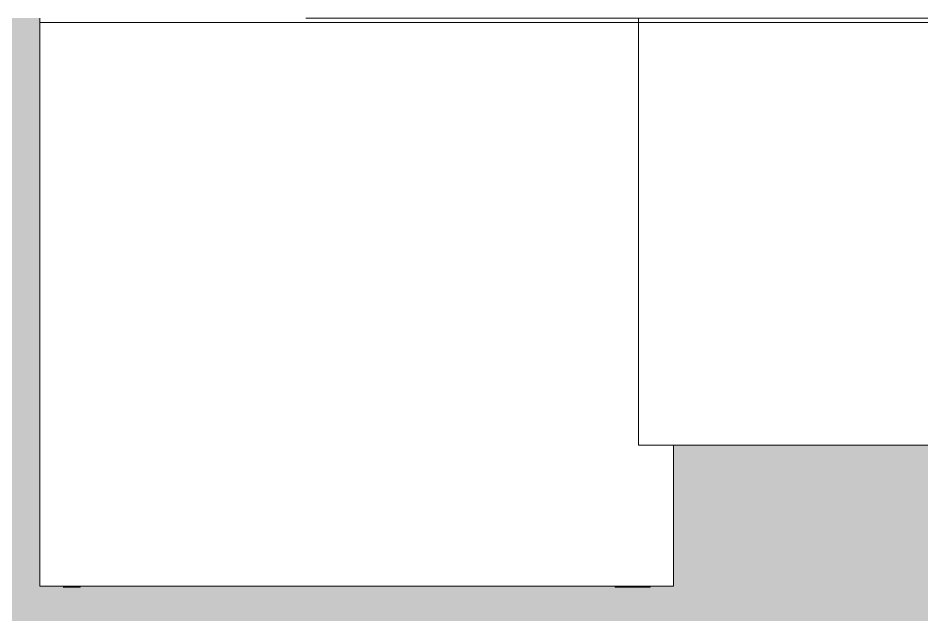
# Model space of a CAD drawing. Header units: inches. Extents: x -4292 to -464, y 9706 to 12474.
# Drawn here: x -3797.59 to -3771.92, y 12063.12 to 12080.06 of the extents above; entities that cross this region are included whole.
import ezdxf

# ---------------------------------------------------------------- set-up
doc = ezdxf.new("R2010")
doc.units = ezdxf.units.IN
doc.header["$MEASUREMENT"] = 0
doc.layers.add('A-AREA-PATT-5', color=41, linetype='Continuous', lineweight=9)
doc.layers.add('I-FURN-2', color=7, linetype='Continuous', lineweight=9)

msp = doc.modelspace()

# ---------------------------------------------------------------- hatches: boundary and pattern name
at = {"layer": 'A-AREA-PATT-5'}
h = msp.add_hatch(color=256, dxfattribs=at)
h.paths.add_polyline_path([(-3465.52374, 11791.5394), (-3501.52374, 11791.5394), (-3501.52374, 11793.2894), (-3465.52374, 11793.2894)], flags=0)
h.paths.add_polyline_path([(-3635.27374, 11783.3644), (-3466.52374, 11783.3644), (-3466.52374, 11789.5394), (-3465.52374, 11789.5394), (-3465.52374, 11791.5394), (-3463.58624, 11791.5394), (-3463.58624, 11792.1644), (-3463.52374, 11792.1644), (-3463.5549, 11826.9144), (-3463.58624, 11826.9144), (-3463.58624, 11827.5394), (-3465.52374, 11827.5394), (-3465.52374, 11829.5394), (-3466.52374, 11829.5394), (-3466.52374, 11831.3644), (-3587.27374, 11831.3644), (-3587.27374, 11863.7394), (-3582.52374, 11863.7394), (-3582.52374, 11860.1144), (-3532.52374, 11860.1144), (-3532.52374, 11836.1144), (-3524.49996, 11836.1144), (-3524.49996, 11843.84062), (-3524.37299, 11844.80503), (-3524.00074, 11845.70373), (-3523.40857, 11846.47545), (-3522.63685, 11847.06762), (-3521.73815, 11847.43987), (-3520.69743, 11847.56684), (-3519.3854, 11847.56684), (-3519.73312, 11850.59062), (-3520.92487, 11851.59062), (-3521.49163, 11852.59062), (-3521.84943, 11854.10014), (-3521.98048, 11855.09616), (-3522.02374, 11855.59062), (-3521.84943, 11857.58301), (-3521.31149, 11859.59062), (-3520.58355, 11861.59062), (-3519.65093, 11863.59062), (-3518.2635, 11865.59062), (-3517.2635, 11866.59062), (-3516.39748, 11867.09062), (-3515.02374, 11867.59062), (-3514.02374, 11867.59062), (-3512.65, 11867.09062), (-3511.78397, 11866.59062), (-3510.78397, 11865.59062), (-3509.39654, 11863.59062), (-3508.46393, 11861.59062), (-3507.73599, 11859.59062), (-3507.19805, 11857.58301), (-3507.02374, 11855.59062), (-3507.19805, 11854.10014), (-3507.28789, 11853.59062), (-3507.55584, 11852.59062), (-3508.1226, 11851.59062), (-3509.31436, 11850.59062), (-3509.66207, 11847.56684), (-3508.27374, 11847.56684), (-3507.30932, 11847.43987), (-3506.41063, 11847.06762), (-3505.6389, 11846.47545), (-3505.04673, 11845.70373), (-3504.67448, 11844.80503), (-3504.54752, 11843.84062), (-3504.54752, 11836.1144), (-3498.52374, 11836.1144), (-3498.52374, 11838.7394), (-3493.77374, 11838.7394), (-3493.77374, 11836.1144), (-3466.52374, 11836.1144), (-3466.52374, 11861.4894), (-3493.77374, 11861.4894), (-3493.77374, 11858.7394), (-3498.52374, 11858.7394), (-3498.52374, 11866.2394), (-3466.52374, 11866.2394), (-3466.52374, 11902.2394), (-3545.89874, 11902.2394), (-3545.89874, 11903.1144), (-3509.89874, 11903.1144), (-3509.89874, 11906.1144), (-3545.89874, 11906.1144), (-3545.89874, 11906.9894), (-3543.27374, 11906.9894), (-3543.27374, 11935.7394), (-3533.02374, 11935.7394), (-3533.02374, 11936.4894), (-3530.52374, 11936.44506), (-3530.52374, 11935.7394), (-3505.27374, 11935.7394), (-3505.27374, 11934.3644), (-3482.27374, 11934.3644), (-3482.27374, 11935.7394), (-3482.02374, 11935.7394), (-3482.02374, 11936.4894), (-3479.52374, 11936.4894), (-3479.52374, 11935.7394), (-3466.52374, 11935.7394), (-3466.52374, 11976.0644), (-3546.52374, 11976.0644), (-3546.52374, 12054.0644), (-3466.52374, 12054.0644), (-3466.52374, 12080.0644), (-3582.52374, 12080.0644), (-3582.52374, 12036.4394), (-3581.77374, 12036.4394), (-3581.77374, 12033.9394), (-3582.52374, 12033.9394), (-3582.52374, 12002.6894), (-3583.89874, 12002.6894), (-3583.89874, 11973.6894), (-3582.52374, 11973.6894), (-3582.52374, 11973.4394), (-3581.77374, 11973.4394), (-3581.77374, 11970.9394), (-3582.52374, 11970.9394), (-3582.52374, 11945.7394), (-3587.27374, 11945.7394), (-3587.27374, 11962.3644), (-3623.27374, 11962.3644), (-3623.27374, 12080.0644), (-3724.97317, 12080.0644), (-3724.97317, 12063.9394), (-3742.97317, 12063.9394), (-3742.97317, 12067.9394), (-3778.97317, 12067.9394), (-3778.97317, 12063.9394), (-3796.97317, 12063.9394), (-3796.97317, 12080.0644), (-3819.32374, 12080.0644), (-3819.32374, 11839.3644), (-3744.53624, 11839.3644), (-3744.53624, 11807.3644), (-3671.02374, 11807.3644), (-3671.02374, 11815.3644), (-3635.27374, 11815.3644), (-3635.27374, 11785.3644), (-3671.02374, 11785.3644), (-3671.02374, 11783.3644), (-3670.2883, 11783.3644)], flags=0)
h.paths.add_polyline_path([(-3670.25058, 11872.78016), (-3670.84113, 11872.78016), (-3670.84113, 11873.03016), (-3673.4643, 11873.03016), (-3673.48538, 11873.28016), (-3674.41363, 11873.30222), (-3674.49958, 11873.33782), (-3674.55723, 11873.47701), (-3674.55723, 11875.3644), (-3786.19874, 11875.3644), (-3786.19874, 11911.3644), (-3773.98546, 11911.3644), (-3773.98546, 11921.81223), (-3757.48546, 11921.81223), (-3757.48546, 11911.3644), (-3745.98546, 11911.3644), (-3745.98546, 11921.81223), (-3729.48546, 11921.81223), (-3729.48546, 11911.3644), (-3717.98546, 11911.3644), (-3717.98546, 11921.81223), (-3701.48546, 11921.81223), (-3701.48546, 11911.3644), (-3689.98546, 11911.3644), (-3689.98546, 11921.81223), (-3673.48546, 11921.81223), (-3673.48546, 11911.3644), (-3661.98546, 11911.3644), (-3661.98546, 11921.81223), (-3645.48546, 11921.81223), (-3645.48546, 11911.3644), (-3635.27374, 11911.3644), (-3635.27374, 11875.3644), (-3650.55723, 11875.3644), (-3650.55723, 11873.47701), (-3650.75408, 11873.28016), (-3651.65018, 11873.28016), (-3651.65018, 11873.03016), (-3655.41481, 11873.03016), (-3655.41481, 11872.78016), (-3657.31624, 11872.78016), (-3657.31624, 11873.03016), (-3666.70727, 11873.03016), (-3666.73063, 11872.78016), (-3667.29782, 11872.78016), (-3667.29782, 11873.03016), (-3667.88837, 11873.03016), (-3667.88837, 11872.78016), (-3668.47892, 11872.78016), (-3668.47892, 11873.03016), (-3669.06947, 11873.03016), (-3669.06947, 11872.78016), (-3669.66002, 11872.78016), (-3669.66002, 11873.03016), (-3670.25058, 11873.03016)], flags=0)
h.paths.add_polyline_path([(-3583.14874, 11899.7394), (-3587.27374, 11899.7394), (-3587.27374, 11909.7394), (-3582.52374, 11909.7394), (-3582.52374, 11906.9894), (-3579.89874, 11906.9894), (-3579.89874, 11902.2394), (-3582.52374, 11902.2394), (-3582.52374, 11899.7394)], flags=0)
h.paths.add_polyline_path([(-3531.27374, 11906.9894), (-3466.52374, 11906.9894), (-3466.52374, 11930.9894), (-3479.52374, 11930.9894), (-3479.52374, 11930.2394), (-3482.02374, 11930.2394), (-3482.02374, 11930.9894), (-3482.27374, 11930.9894), (-3482.27374, 11932.9894), (-3507.27374, 11932.9894), (-3507.27374, 11934.3644), (-3530.27374, 11934.3644), (-3530.27374, 11930.9894), (-3530.52374, 11930.9894), (-3530.52374, 11930.2394), (-3533.02374, 11930.2394), (-3533.02374, 11930.9894), (-3538.52374, 11930.9894), (-3538.52374, 11906.9894), (-3533.02374, 11906.9894)], flags=0)
h.paths.add_polyline_path([(-3485.02374, 11956.13256), (-3485.02374, 11974.13256), (-3467.02374, 11974.13256), (-3467.02374, 11956.13256), (-3477.64409, 11956.13256)], flags=0)
h.paths.add_polyline_path([(-3618.52374, 11967.1144), (-3587.27374, 11967.1144), (-3587.27374, 11970.9394), (-3588.02374, 11970.9394), (-3588.02374, 11973.4394), (-3587.27374, 11973.4394), (-3587.27374, 11973.6894), (-3585.27374, 11973.6894), (-3585.27374, 12004.6894), (-3583.89874, 12004.6894), (-3583.89874, 12033.6894), (-3587.27374, 12033.6894), (-3587.27374, 12033.9394), (-3588.02374, 12033.9394), (-3588.02374, 12036.4394), (-3587.27374, 12036.4394), (-3587.27374, 12045.3144), (-3587.89874, 12045.3144), (-3587.89874, 12050.0644), (-3587.27374, 12050.0644), (-3587.27374, 12080.0644), (-3618.52374, 12080.0644), (-3618.52374, 12050.0644), (-3617.89874, 12050.0644), (-3617.89874, 12045.3144), (-3618.52374, 12045.3144), (-3618.52374, 11981.02522)], flags=0)
h.paths.add_polyline_path([(-3606.56098, 11975.1894), (-3614.02374, 11975.1894), (-3614.02374, 12000.1894), (-3588.02374, 12000.1894), (-3588.02374, 11975.1894), (-3588.35913, 11975.1894)], flags=0)
h.paths.add_polyline_path([(-3780.54611, 11979.6644), (-3806.48344, 11979.6644), (-3806.48344, 12014.6644), (-3800.48344, 12014.6644), (-3800.48344, 12015.6644), (-3728.48344, 12015.6644), (-3728.48344, 12014.6644), (-3722.48344, 12014.6644), (-3722.48344, 11979.6644)], flags=0)
h.paths.add_polyline_path([(-3677.48344, 12018.9894), (-3712.48344, 12018.9894), (-3712.48344, 12024.9894), (-3713.48344, 12024.9894), (-3713.48344, 12060.9894), (-3712.48344, 12060.9894), (-3712.48344, 12066.9894), (-3677.48344, 12066.9894), (-3677.48344, 12031.21296)], flags=0)
h.paths.add_polyline_path([(-3598.78145, 12052.59994), (-3599.23944, 12052.59994), (-3599.23944, 12053.09994), (-3615.51073, 12053.09994), (-3615.5482, 12052.59994), (-3616.23518, 12052.59994), (-3616.23518, 12053.09994), (-3617.24796, 12053.09994), (-3617.24796, 12078.34994), (-3589.24796, 12078.34994), (-3589.24796, 12053.09994), (-3598.75647, 12053.09994), (-3598.75647, 12052.59994)], flags=0)
h.paths.add_polyline_path([(-3467.02374, 12058.0644), (-3485.02374, 12058.0644), (-3485.02374, 12076.0644), (-3467.02374, 12076.0644)], flags=0)

# ---------------------------------------------------------------- linework, layer by layer
at = {"layer": 'I-FURN-2'}
for p, q in [((-3796.97317, 12080.0644), (-3796.97317, 12079.9394)), ((-3789.42296, 12080.0644), (-3779.97317, 12080.0644)), ((-3779.97317, 12080.0644), (-3741.97317, 12080.0644)), ((-3779.97317, 12079.9394), (-3779.97317, 12080.0644)), ((-3779.97317, 12079.9394), (-3796.97317, 12079.9394)), ((-3796.97317, 12079.9394), (-3796.97317, 12063.9394)), ((-3779.97317, 12079.9394), (-3796.97317, 12079.9394)), ((-3741.97317, 12079.9394), (-3779.97317, 12079.9394)), ((-3779.97317, 12079.9394), (-3779.97317, 12067.9394)), ((-3741.97317, 12079.9394), (-3779.97317, 12079.9394)), ((-3779.97317, 12067.9394), (-3741.97317, 12067.9394)), ((-3778.97317, 12063.9394), (-3778.97317, 12067.9394)), ((-3796.97317, 12063.9394), (-3778.97317, 12063.9394)), ((-3796.31267, 12063.90834), (-3795.82356, 12063.90834)), ((-3795.82356, 12063.90834), (-3795.82356, 12063.93948)), ((-3780.63055, 12063.93948), (-3780.63055, 12063.90759)), ((-3780.63055, 12063.90759), (-3779.63607, 12063.90759)), ((-3779.63607, 12063.90759), (-3779.63607, 12063.93948))]:
    msp.add_line(p, q, dxfattribs=at)

doc.saveas('drawing.dxf')
